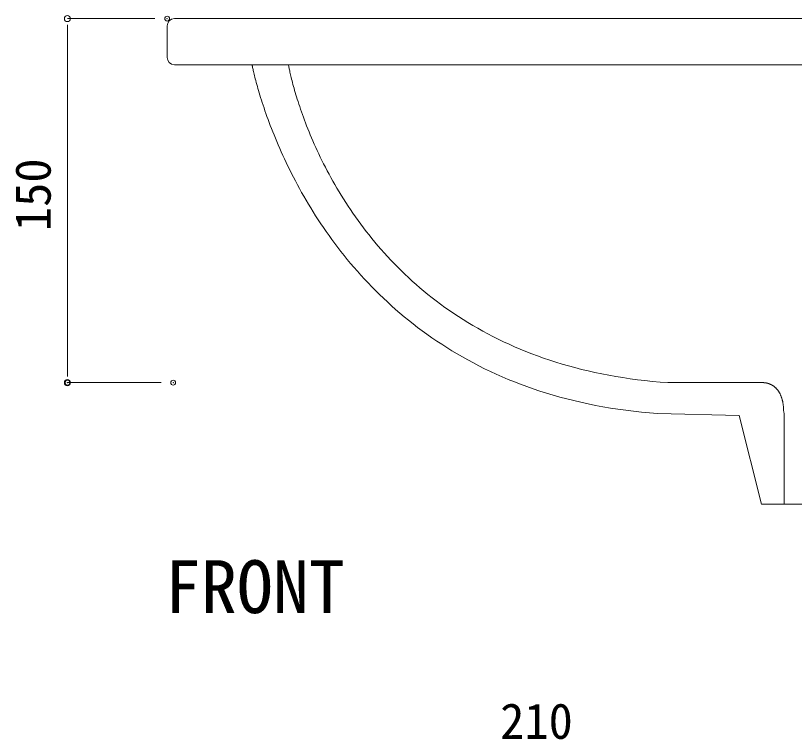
# Model space of a CAD drawing. Units: millimetres, scale not verified. Extents: x -1002 to 1010, y -687 to 676.
# Drawn here: x -848.1 to -527.1, y -380.3 to -82.1 of the extents above; entities that cross this region are included whole.
import ezdxf
from ezdxf.enums import TextEntityAlignment as Align

# ---------------------------------------------------------------- set-up
doc = ezdxf.new("R2010")
doc.units = ezdxf.units.MM
doc.header["$LTSCALE"] = 5
doc.header["$PDMODE"] = 32
doc.header["$PDSIZE"] = 2
doc.layers.add('0-0', color=7, linetype='Continuous', lineweight=15)
doc.layers.add('F-0', color=7, linetype='Continuous', lineweight=15)
doc.styles.add('ＭＳ ゴシック', font='')
doc.styles.get('ＭＳ ゴシック').set_extended_font_data('MS Gothic')

# ---------------------------------------------------------------- blocks, each defined once
blk = doc.blocks.new('_DOT')
at = {"layer": '0-0'}
blk.add_line((-0.5, 0), (-1, 0), dxfattribs=at)
blk.add_circle((0, 0), 0.25, dxfattribs=at)
blk.add_circle((0, 0), 0.25, dxfattribs=at)

msp = doc.modelspace()

# ---------------------------------------------------------------- linework, layer by layer
at = {"layer": 'F-0'}
for p, q in [((-790.632, -83.333), (-826.704, -83.333)), ((-826.704, -88.333), (-826.704, -228.333)), ((-788.127, -233.333), (-826.704, -233.333))]:
    msp.add_line(p, q, dxfattribs=at)
at = {"layer": 'F-0', "lineweight": 18}
for p, q in [((-785.632, -86.333), (-785.632, -99.333)), ((-579.278, -233.333), (-539.918, -233.333))]:
    msp.add_line(p, q, dxfattribs=at)
for points in [[(-228.632, -83.333), (-256.669, -83.333), (-757.09, -83.333), (-782.632, -83.333)], [(-782.632, -102.333), (-757.09, -102.333), (-256.669, -102.333), (-228.632, -102.333)], [(-750.628, -102.333), (-750.623, -102.358), (-750.609, -102.432), (-750.586, -102.553), (-750.552, -102.722), (-750.509, -102.938), (-750.455, -103.199), (-750.39, -103.505), (-750.315, -103.856), (-750.228, -104.25), (-750.129, -104.688), (-750.019, -105.167), (-749.897, -105.687), (-749.762, -106.249), (-749.615, -106.85), (-749.455, -107.49), (-749.282, -108.168), (-749.095, -108.884), (-748.894, -109.637), (-748.68, -110.426), (-748.451, -111.25), (-748.208, -112.109), (-747.95, -113.001), (-747.676, -113.927), (-747.388, -114.885), (-747.083, -115.874), (-746.763, -116.895), (-746.426, -117.945), (-746.073, -119.025), (-745.704, -120.134), (-745.317, -121.27), (-744.913, -122.433), (-744.491, -123.623), (-744.051, -124.838), (-743.594, -126.078), (-743.117, -127.342), (-742.622, -128.629), (-742.109, -129.939), (-741.575, -131.271), (-741.023, -132.624)], [(-735.632, -102.333), (-735.628, -102.356), (-735.617, -102.423), (-735.597, -102.534), (-735.569, -102.688), (-735.532, -102.884), (-735.487, -103.123), (-735.432, -103.402), (-735.368, -103.722), (-735.294, -104.081), (-735.21, -104.48), (-735.116, -104.917), (-735.012, -105.391), (-734.896, -105.903), (-734.769, -106.451), (-734.631, -107.035), (-734.481, -107.653), (-734.319, -108.306), (-734.145, -108.992), (-733.958, -109.712), (-733.759, -110.463), (-733.546, -111.246), (-733.32, -112.06), (-733.08, -112.904), (-732.826, -113.777), (-732.558, -114.68), (-732.276, -115.61), (-731.979, -116.568), (-731.666, -117.552), (-731.339, -118.563), (-730.995, -119.599), (-730.636, -120.659), (-730.261, -121.744), (-729.869, -122.852), (-729.46, -123.982), (-729.034, -125.135), (-728.591, -126.309), (-728.13, -127.503), (-727.652, -128.717), (-727.155, -129.951)], [(-727.155, -129.951), (-726.64, -131.203), (-726.106, -132.472), (-725.553, -133.759), (-724.981, -135.063), (-724.389, -136.382), (-723.777, -137.716), (-723.146, -139.065), (-722.493, -140.428), (-721.82, -141.803), (-721.126, -143.191), (-720.411, -144.591), (-719.675, -146.001), (-718.916, -147.422), (-718.135, -148.852), (-717.332, -150.292), (-716.507, -151.74), (-715.658, -153.195), (-714.786, -154.657), (-713.891, -156.126), (-712.972, -157.6), (-712.028, -159.078), (-711.061, -160.561), (-710.069, -162.048), (-709.051, -163.537), (-708.009, -165.028), (-706.941, -166.521), (-705.848, -168.014), (-704.728, -169.508), (-703.582, -171.001), (-702.41, -172.492), (-701.21, -173.982), (-699.984, -175.469), (-698.73, -176.952), (-697.448, -178.431), (-696.138, -179.906), (-694.8, -181.375), (-693.434, -182.839), (-692.038, -184.295), (-690.614, -185.744)], [(-741.023, -132.624), (-740.45, -133.997), (-739.858, -135.39), (-739.245, -136.802), (-738.612, -138.231), (-737.957, -139.678), (-737.282, -141.142), (-736.585, -142.621), (-735.866, -144.116), (-735.125, -145.625), (-734.362, -147.147), (-733.576, -148.682), (-732.768, -150.23), (-731.936, -151.788), (-731.081, -153.357), (-730.203, -154.936), (-729.3, -156.524), (-728.373, -158.121), (-727.422, -159.725), (-726.446, -161.335), (-725.445, -162.952), (-724.418, -164.574), (-723.366, -166.201), (-722.288, -167.832), (-721.184, -169.465), (-720.054, -171.101), (-718.897, -172.739), (-717.713, -174.377), (-716.501, -176.015), (-715.262, -177.653), (-713.996, -179.289), (-712.701, -180.923), (-711.378, -182.554), (-710.026, -184.182), (-708.645, -185.805), (-707.235, -187.423), (-705.796, -189.035), (-704.327, -190.64), (-702.828, -192.237), (-701.298, -193.827)], [(-690.614, -185.744), (-689.16, -187.185), (-687.676, -188.617), (-686.163, -190.039), (-684.619, -191.451), (-683.044, -192.852), (-681.439, -194.242), (-679.803, -195.619), (-678.135, -196.984), (-676.436, -198.335), (-674.705, -199.671), (-672.941, -200.993), (-671.145, -202.299), (-669.316, -203.588), (-667.454, -204.86), (-665.559, -206.115), (-663.63, -207.351), (-661.668, -208.568), (-659.671, -209.766), (-657.639, -210.943), (-655.573, -212.098), (-653.472, -213.232), (-651.336, -214.343), (-649.164, -215.432), (-646.956, -216.496), (-644.712, -217.535), (-642.431, -218.55), (-640.114, -219.538), (-637.76, -220.5), (-635.368, -221.434), (-632.939, -222.341), (-630.473, -223.219), (-627.968, -224.067), (-625.424, -224.886), (-622.842, -225.673), (-620.221, -226.429), (-617.561, -227.153), (-614.861, -227.845), (-612.122, -228.503), (-609.342, -229.126)], [(-701.298, -193.827), (-699.738, -195.408), (-698.148, -196.979), (-696.526, -198.539), (-694.873, -200.089), (-693.188, -201.626), (-691.471, -203.151), (-689.722, -204.662), (-687.94, -206.159), (-686.126, -207.641), (-684.278, -209.108), (-682.398, -210.558), (-680.483, -211.991), (-678.535, -213.405), (-676.553, -214.802), (-674.536, -216.178), (-672.484, -217.535), (-670.398, -218.871), (-668.276, -220.185), (-666.119, -221.476), (-663.926, -222.744), (-661.697, -223.989), (-659.431, -225.208), (-657.129, -226.403), (-654.79, -227.571), (-652.414, -228.712), (-650, -229.825), (-647.549, -230.91), (-645.06, -231.966), (-642.532, -232.992), (-639.966, -233.987), (-637.361, -234.951), (-634.716, -235.882), (-632.033, -236.781), (-629.31, -237.646), (-626.546, -238.476), (-623.743, -239.271), (-620.899, -240.031), (-618.014, -240.753), (-615.089, -241.438)], [(-609.342, -229.126), (-606.522, -229.715), (-603.661, -230.268), (-600.759, -230.785), (-597.817, -231.266), (-594.832, -231.708), (-591.806, -232.112), (-588.738, -232.478), (-585.628, -232.804), (-582.475, -233.089), (-579.279, -233.333)], [(-539.918, -233.333), (-539.916, -233.333), (-539.912, -233.333), (-539.904, -233.333), (-539.893, -233.333), (-539.88, -233.333), (-539.864, -233.333), (-539.844, -233.333), (-539.822, -233.333), (-539.798, -233.333), (-539.77, -233.334), (-539.74, -233.335), (-539.708, -233.336), (-539.673, -233.338), (-539.635, -233.34), (-539.595, -233.342), (-539.553, -233.345), (-539.508, -233.348), (-539.461, -233.352), (-539.412, -233.356), (-539.36, -233.361), (-539.307, -233.367), (-539.251, -233.373), (-539.193, -233.38), (-539.134, -233.388), (-539.072, -233.397), (-539.009, -233.407), (-538.943, -233.417), (-538.876, -233.428), (-538.807, -233.441), (-538.737, -233.454), (-538.665, -233.468), (-538.591, -233.484), (-538.516, -233.5), (-538.439, -233.518), (-538.361, -233.537), (-538.281, -233.557), (-538.2, -233.578), (-538.118, -233.601), (-538.034, -233.625)], [(-538.034, -233.625), (-537.949, -233.65), (-537.863, -233.677), (-537.776, -233.705), (-537.688, -233.735), (-537.599, -233.766), (-537.509, -233.799), (-537.418, -233.834), (-537.326, -233.87), (-537.234, -233.908), (-537.14, -233.947), (-537.046, -233.989), (-536.952, -234.032), (-536.856, -234.077), (-536.76, -234.124), (-536.664, -234.173), (-536.567, -234.223), (-536.47, -234.276), (-536.372, -234.331), (-536.274, -234.388), (-536.176, -234.447), (-536.077, -234.508), (-535.978, -234.571), (-535.88, -234.637), (-535.781, -234.705), (-535.682, -234.775), (-535.583, -234.847), (-535.484, -234.922), (-535.385, -235), (-535.287, -235.079), (-535.189, -235.162), (-535.091, -235.246), (-534.993, -235.334), (-534.896, -235.424), (-534.799, -235.516), (-534.702, -235.612), (-534.606, -235.71), (-534.511, -235.811), (-534.416, -235.914), (-534.322, -236.021)], [(-534.322, -236.021), (-534.229, -236.13), (-534.136, -236.243), (-534.044, -236.358), (-533.953, -236.476), (-533.863, -236.597), (-533.774, -236.722), (-533.686, -236.849), (-533.599, -236.98), (-533.513, -237.114), (-533.429, -237.251), (-533.345, -237.391), (-533.263, -237.535), (-533.182, -237.682), (-533.102, -237.832), (-533.024, -237.986), (-532.947, -238.144), (-532.872, -238.304), (-532.798, -238.469), (-532.726, -238.637), (-532.655, -238.808), (-532.586, -238.983), (-532.519, -239.162), (-532.454, -239.345), (-532.39, -239.531), (-532.329, -239.721), (-532.269, -239.915), (-532.211, -240.113), (-532.156, -240.315), (-532.102, -240.521), (-532.051, -240.731), (-532.002, -240.945), (-531.955, -241.163), (-531.91, -241.385), (-531.868, -241.611), (-531.828, -241.841), (-531.79, -242.076), (-531.755, -242.315), (-531.722, -242.558), (-531.692, -242.805)], [(-615.089, -241.438), (-612.122, -242.085), (-609.113, -242.693), (-606.062, -243.262), (-602.97, -243.79), (-599.835, -244.276), (-596.657, -244.721), (-593.436, -245.123), (-590.172, -245.482), (-586.864, -245.796), (-583.513, -246.065)], [(-531.692, -242.805), (-531.665, -243.057), (-531.64, -243.314), (-531.618, -243.575), (-531.599, -243.84), (-531.583, -244.11), (-531.569, -244.384), (-531.558, -244.663), (-531.551, -244.947), (-531.546, -245.235), (-531.545, -245.529)], [(-583.513, -246.065), (-549.869, -246.857), (-540.691, -283.333), (-470.563, -283.333), (-461.261, -246.844), (-427.385, -246.065)], [(-531.544, -245.528), (-531.301, -246.064), (-531.301, -283.333)]]:
    msp.add_lwpolyline(points, dxfattribs=at)
for centre, start, end in [((-782.632, -86.333), 90, 180), ((-782.632, -99.333), 180, 270)]:
    msp.add_arc(centre, 3, start, end, dxfattribs=at)
at = {"layer": 'F-0'}
for p in [(-785.632, -83.333), (-826.704, -233.333), (-783.127, -233.333)]:
    msp.add_point(p, dxfattribs=at)

# ---------------------------------------------------------------- block references
at = {"layer": 'F-0', "xscale": 5, "yscale": 5}
for p, rotation in [((-826.704, -83.333), 90), ((-826.704, -233.333), 270)]:
    msp.add_blockref('_DOT', p, dxfattribs=dict(at, rotation=rotation))

# ---------------------------------------------------------------- texts
at = {"layer": 'F-0', "style": 'ＭＳ ゴシック'}
msp.add_text('150', height=14.66, rotation=90, dxfattribs=at).set_placement((-829.204, -170.865), align=Align.BOTTOM_LEFT)
for s, height, p in [('FRONT', 21.8, (-786.54, -334.839)), ('210', 14.66, (-648.359, -384.493))]:
    msp.add_text(s, height=height, dxfattribs=at).set_placement(p, align=Align.BOTTOM_LEFT)

doc.saveas('drawing.dxf')
